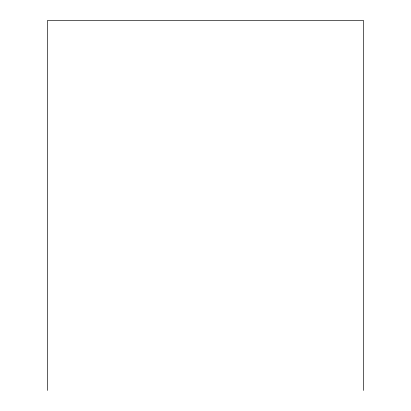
<?xml version="1.0" encoding="UTF-8"?>
<svg xmlns="http://www.w3.org/2000/svg" width="411" height="411" viewBox="0 0 411 411"><rect width="100%" height="100%" fill="white"/><g stroke="black" fill="none" stroke-linecap="round" stroke-linejoin="round"><path stroke-width="0.62" d="M363.596 390.45L363.596 20.55L47.404 20.55L47.404 390.45"/></g></svg>
